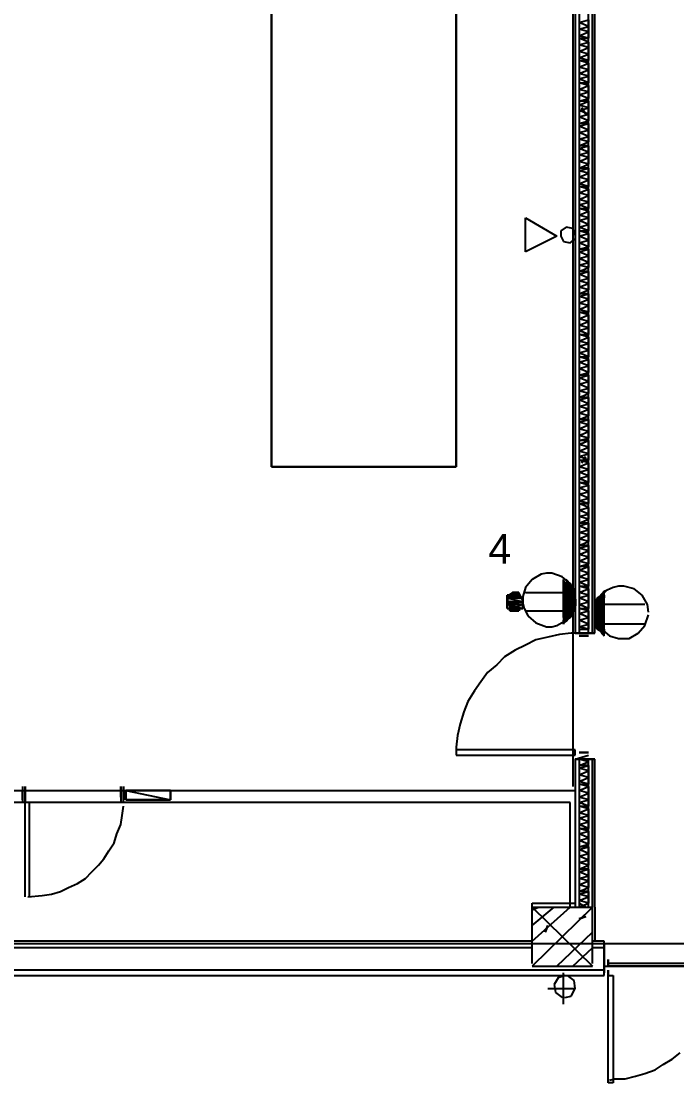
# Model space of a CAD drawing. Header units: millimetres. Extents: x 5 to 415, y 48 to 251.
# Drawn here: x 255.41 to 264.24, y 69.81 to 84.1 of the extents above; entities that cross this region are included whole.
import ezdxf

# ---------------------------------------------------------------- set-up
doc = ezdxf.new("R2010")
doc.units = ezdxf.units.MM
for name, color, linetype in [('H', 7, 'Continuous'), ('P', 7, 'Continuous'), ('T', 7, 'Continuous')]:
    doc.layers.add(name, color=color, linetype=linetype)

msp = doc.modelspace()

# ---------------------------------------------------------------- hatches: boundary and pattern name
at = {"layer": 'H', "linetype": 'Continuous'}
for points in [[(262.714, 76.535), (262.714, 76.588), (262.767, 76.535), (262.714, 76.535)], [(262.714, 76.5), (262.714, 76.535), (262.767, 76.535), (262.802, 76.5), (262.714, 76.5)], [(262.714, 76.465), (262.714, 76.5), (262.802, 76.5), (262.855, 76.465), (262.714, 76.465)], [(262.714, 76.376), (262.714, 76.465), (262.855, 76.465), (262.855, 76.376), (262.714, 76.376)], [(261.955, 76.323), (261.955, 76.376), (262.132, 76.376), (262.167, 76.323), (261.955, 76.323)], [(261.955, 76.288), (261.955, 76.323), (262.167, 76.323), (262.167, 76.288), (261.955, 76.288)], [(261.99, 76.376), (262.043, 76.412), (262.079, 76.412), (262.132, 76.376), (261.99, 76.376)], [(262.714, 76.323), (262.714, 76.376), (262.855, 76.376), (262.89, 76.323), (262.714, 76.323)], [(262.714, 76.235), (262.714, 76.323), (262.89, 76.323), (262.89, 76.235), (262.714, 76.235)], [(263.137, 76.288), (263.19, 76.323), (263.26, 76.323), (263.26, 76.288), (263.137, 76.288)], [(263.19, 76.323), (263.225, 76.376), (263.26, 76.376), (263.26, 76.323), (263.19, 76.323)], [(263.225, 76.376), (263.26, 76.412), (263.26, 76.376), (263.225, 76.376)], [(261.955, 76.235), (261.955, 76.288), (262.167, 76.288), (262.167, 76.235), (261.955, 76.235)], [(261.955, 76.2), (261.955, 76.235), (262.167, 76.235), (262.167, 76.2), (261.955, 76.2)], [(261.99, 76.165), (261.99, 76.2), (262.132, 76.2), (262.132, 76.165), (261.99, 76.165)], [(262.714, 76.2), (262.714, 76.235), (262.89, 76.235), (262.855, 76.2), (262.714, 76.2)], [(262.714, 76.112), (262.714, 76.2), (262.855, 76.2), (262.855, 76.112), (262.714, 76.112)], [(263.137, 76.2), (263.137, 76.288), (263.26, 76.288), (263.26, 76.2), (263.137, 76.2)], [(263.137, 76.165), (263.137, 76.2), (263.26, 76.2), (263.26, 76.165), (263.137, 76.165)], [(263.137, 76.077), (263.137, 76.165), (263.26, 76.165), (263.26, 76.077), (263.137, 76.077)], [(262.714, 76.077), (262.714, 76.112), (262.855, 76.112), (262.802, 76.077), (262.714, 76.077)], [(262.714, 75.988), (262.714, 76.077), (262.767, 76.024), (262.714, 75.988)], [(262.767, 76.024), (262.714, 76.077), (262.802, 76.077), (262.767, 76.024)], [(263.137, 76.024), (263.137, 76.077), (263.26, 76.077), (263.26, 76.024), (263.137, 76.024)], [(263.137, 75.988), (263.137, 76.024), (263.26, 76.024), (263.26, 75.988), (263.137, 75.988)], [(263.19, 75.9), (263.137, 75.988), (263.26, 75.988), (263.26, 75.9), (263.19, 75.9)], [(263.26, 75.812), (263.19, 75.9), (263.26, 75.865), (263.26, 75.812)], [(263.26, 75.865), (263.19, 75.9), (263.26, 75.9), (263.26, 75.865)]]:
    msp.add_hatch(color=256, dxfattribs=at).paths.add_polyline_path(points)

# ---------------------------------------------------------------- linework, layer by layer
at = {"layer": 'P'}
for points in [[(258.78, 98.478), (258.78, 78.105)], [(258.78, 98.478), (258.78, 78.105)], [(258.78, 98.478), (258.78, 78.105)], [(258.78, 98.478), (258.78, 78.105)], [(258.78, 78.105), (258.78, 98.478)], [(261.267, 78.105), (261.267, 98.478)], [(261.267, 78.105), (261.267, 98.478)], [(261.267, 78.105), (261.267, 98.478)], [(261.267, 78.105), (261.267, 98.478)], [(261.267, 98.478), (261.267, 78.105)], [(262.872, 86.66), (262.872, 75.865)], [(262.872, 86.66), (262.872, 75.865)], [(262.925, 86.66), (262.925, 75.865)], [(263.049, 75.865), (263.049, 86.66)], [(263.102, 75.865), (263.102, 86.66)], [(263.137, 75.865), (263.137, 86.66)], [(262.837, 86.572), (262.837, 73.801)], [(262.925, 84.085), (263.049, 84.12)], [(262.925, 84.085), (262.925, 83.996)], [(263.049, 84.032), (262.925, 84.085)], [(262.925, 83.996), (263.049, 84.032)], [(263.049, 84.12), (263.049, 84.032)], [(263.049, 84.032), (263.049, 83.961)], [(262.925, 83.996), (262.925, 83.908)], [(263.049, 83.961), (262.925, 83.996)], [(262.925, 83.908), (263.049, 83.961)], [(263.049, 83.873), (262.925, 83.908)], [(262.925, 83.873), (262.925, 83.785)], [(263.049, 83.82), (262.925, 83.873)], [(262.925, 83.873), (263.049, 83.873)], [(263.049, 83.961), (263.049, 83.873)], [(262.925, 83.785), (263.049, 83.82)], [(262.925, 83.785), (262.925, 83.697)], [(263.049, 83.749), (262.925, 83.785)], [(262.925, 83.697), (263.049, 83.749)], [(263.049, 83.82), (263.049, 83.749)], [(263.049, 83.749), (263.049, 83.661)], [(262.925, 83.697), (262.925, 83.608)], [(263.049, 83.661), (262.925, 83.697)], [(262.925, 83.608), (263.049, 83.661)], [(263.049, 83.573), (262.925, 83.608)], [(263.049, 83.661), (263.049, 83.573)], [(262.925, 83.573), (262.925, 83.485)], [(263.049, 83.538), (262.925, 83.573)], [(262.925, 83.573), (263.049, 83.573)], [(262.925, 83.485), (263.049, 83.538)], [(262.925, 83.485), (262.925, 83.397)], [(263.049, 83.45), (262.925, 83.485)], [(262.925, 83.397), (263.049, 83.45)], [(263.049, 83.538), (263.049, 83.45)], [(263.049, 83.45), (263.049, 83.361)], [(262.925, 83.397), (262.925, 83.326)], [(263.049, 83.361), (262.925, 83.397)], [(262.925, 83.326), (263.049, 83.361)], [(263.049, 83.273), (262.925, 83.326)], [(263.049, 83.361), (263.049, 83.273)], [(262.925, 83.273), (262.925, 83.185)], [(263.049, 83.238), (262.925, 83.273)], [(262.925, 83.273), (263.049, 83.273)], [(262.925, 83.185), (263.049, 83.238)], [(262.925, 83.185), (262.925, 83.114)], [(263.049, 83.15), (262.925, 83.185)], [(263.049, 83.238), (263.049, 83.15)], [(262.925, 83.114), (263.049, 83.15)], [(262.925, 83.114), (262.925, 83.026)], [(263.049, 83.062), (262.925, 83.114)], [(262.925, 83.026), (263.049, 83.062)], [(262.925, 82.973), (263.049, 83.026)], [(263.049, 83.026), (262.925, 83.026)], [(263.049, 83.15), (263.049, 83.062)], [(263.049, 83.026), (263.049, 82.938)], [(262.925, 82.973), (262.925, 82.903)], [(263.049, 82.938), (262.925, 82.973)], [(262.925, 82.903), (263.049, 82.938)], [(262.925, 82.903), (262.925, 82.815)], [(263.049, 82.85), (262.925, 82.903)], [(263.013, 82.85), (262.961, 82.938)], [(263.049, 82.938), (263.049, 82.85)], [(262.925, 82.815), (263.049, 82.85)], [(262.925, 82.815), (262.925, 82.726)], [(263.049, 82.762), (262.925, 82.815)], [(262.925, 82.726), (263.049, 82.762)], [(262.925, 82.691), (263.049, 82.726)], [(263.049, 82.726), (262.925, 82.726)], [(263.049, 82.85), (263.049, 82.762)], [(263.049, 82.726), (263.049, 82.638)], [(262.925, 82.691), (262.925, 82.603)], [(263.049, 82.638), (262.925, 82.691)], [(262.925, 82.603), (263.049, 82.638)], [(262.925, 82.603), (262.925, 82.515)], [(263.049, 82.55), (262.925, 82.603)], [(263.049, 82.638), (263.049, 82.55)], [(262.925, 82.515), (263.049, 82.55)], [(262.925, 82.515), (262.925, 82.427)], [(263.049, 82.479), (262.925, 82.515)], [(262.925, 82.427), (263.049, 82.479)], [(263.049, 82.55), (263.049, 82.479)], [(262.925, 82.391), (263.049, 82.427)], [(263.049, 82.427), (262.925, 82.427)], [(262.925, 82.391), (262.925, 82.303)], [(263.049, 82.338), (262.925, 82.391)], [(262.925, 82.303), (263.049, 82.338)], [(262.925, 82.303), (262.925, 82.215)], [(263.049, 82.268), (262.925, 82.303)], [(263.049, 82.427), (263.049, 82.338)], [(263.049, 82.338), (263.049, 82.268)], [(262.925, 82.215), (263.049, 82.268)], [(262.925, 82.215), (262.925, 82.127)], [(263.049, 82.18), (262.925, 82.215)], [(262.925, 82.127), (263.049, 82.18)], [(263.049, 82.268), (263.049, 82.18)], [(262.925, 82.091), (263.049, 82.127)], [(263.049, 82.127), (262.925, 82.127)], [(262.925, 82.091), (262.925, 82.003)], [(263.049, 82.056), (262.925, 82.091)], [(262.925, 82.003), (263.049, 82.056)], [(263.049, 82.127), (263.049, 82.056)], [(263.049, 82.056), (263.049, 81.968)], [(262.925, 82.003), (262.925, 81.915)], [(263.049, 81.968), (262.925, 82.003)], [(262.925, 81.915), (263.049, 81.968)], [(263.049, 81.88), (262.925, 81.915)], [(262.925, 81.88), (262.925, 81.792)], [(263.049, 81.844), (262.925, 81.88)], [(262.925, 81.88), (263.049, 81.88)], [(263.049, 81.968), (263.049, 81.88)], [(262.925, 81.792), (263.049, 81.844)], [(262.925, 81.792), (262.925, 81.703)], [(263.049, 81.756), (262.925, 81.792)], [(262.925, 81.703), (263.049, 81.756)], [(263.049, 81.844), (263.049, 81.756)], [(263.049, 81.756), (263.049, 81.668)], [(262.925, 81.703), (262.925, 81.633)], [(263.049, 81.668), (262.925, 81.703)], [(262.925, 81.633), (263.049, 81.668)], [(263.049, 81.58), (262.925, 81.633)], [(263.049, 81.668), (263.049, 81.58)], [(262.202, 80.998), (262.202, 81.456)], [(262.202, 81.456), (262.625, 81.209)], [(262.925, 81.58), (262.925, 81.492)], [(263.049, 81.545), (262.925, 81.58)], [(262.925, 81.58), (263.049, 81.58)], [(262.925, 81.492), (263.049, 81.545)], [(262.925, 81.492), (262.925, 81.421)], [(263.049, 81.456), (262.925, 81.492)], [(262.925, 81.421), (263.049, 81.456)], [(263.049, 81.545), (263.049, 81.456)], [(263.049, 81.456), (263.049, 81.368)], [(262.749, 81.333), (262.678, 81.28)], [(262.837, 81.315), (262.749, 81.333)], [(262.872, 81.227), (262.837, 81.315)], [(262.925, 81.421), (262.925, 81.333)], [(263.049, 81.368), (262.925, 81.421)], [(262.925, 81.333), (263.049, 81.368)], [(263.049, 81.28), (262.925, 81.333)], [(263.049, 81.368), (263.049, 81.28)], [(262.625, 81.209), (262.202, 80.998)], [(262.678, 81.28), (262.678, 81.209)], [(262.678, 81.209), (262.714, 81.139)], [(262.802, 81.121), (262.872, 81.174)], [(262.925, 81.28), (262.925, 81.209)], [(263.049, 81.245), (262.925, 81.28)], [(262.925, 81.28), (263.049, 81.28)], [(262.925, 81.209), (263.049, 81.245)], [(262.925, 81.209), (262.925, 81.121)], [(263.049, 81.157), (262.925, 81.209)], [(262.925, 81.121), (263.049, 81.157)], [(263.049, 81.245), (263.049, 81.157)], [(263.049, 81.157), (263.049, 81.068)], [(262.714, 81.139), (262.802, 81.121)], [(262.925, 81.121), (262.925, 81.033)], [(263.049, 81.068), (262.925, 81.121)], [(262.925, 81.033), (263.049, 81.068)], [(262.925, 80.998), (263.049, 81.033)], [(263.049, 81.033), (262.925, 81.033)], [(263.049, 81.033), (263.049, 80.945)], [(262.925, 80.998), (262.925, 80.91)], [(263.049, 80.945), (262.925, 80.998)], [(262.925, 80.91), (263.049, 80.945)], [(262.925, 80.91), (262.925, 80.821)], [(263.049, 80.857), (262.925, 80.91)], [(263.049, 80.945), (263.049, 80.857)], [(262.925, 80.821), (263.049, 80.857)], [(262.925, 80.821), (262.925, 80.733)], [(263.049, 80.786), (262.925, 80.821)], [(262.925, 80.733), (263.049, 80.786)], [(262.925, 80.698), (263.049, 80.733)], [(263.049, 80.733), (262.925, 80.733)], [(263.049, 80.857), (263.049, 80.786)], [(263.049, 80.733), (263.049, 80.645)], [(262.925, 80.698), (262.925, 80.61)], [(263.049, 80.645), (262.925, 80.698)], [(262.925, 80.61), (263.049, 80.645)], [(262.925, 80.61), (262.925, 80.522)], [(263.049, 80.574), (262.925, 80.61)], [(263.049, 80.645), (263.049, 80.574)], [(262.925, 80.522), (263.049, 80.574)], [(262.925, 80.522), (262.925, 80.433)], [(263.049, 80.486), (262.925, 80.522)], [(262.925, 80.433), (263.049, 80.486)], [(263.049, 80.574), (263.049, 80.486)], [(262.925, 80.398), (263.049, 80.433)], [(263.049, 80.433), (262.925, 80.433)], [(262.925, 80.398), (262.925, 80.31)], [(263.049, 80.363), (262.925, 80.398)], [(262.925, 80.31), (263.049, 80.363)], [(262.925, 80.31), (262.925, 80.222)], [(263.049, 80.275), (262.925, 80.31)], [(263.049, 80.433), (263.049, 80.363)], [(263.049, 80.363), (263.049, 80.275)], [(262.925, 80.222), (263.049, 80.275)], [(263.049, 80.186), (262.925, 80.222)], [(262.925, 80.186), (262.925, 80.098)], [(263.049, 80.151), (262.925, 80.186)], [(262.925, 80.186), (263.049, 80.186)], [(263.049, 80.275), (263.049, 80.186)], [(262.925, 80.098), (263.049, 80.151)], [(262.925, 80.098), (262.925, 80.01)], [(263.049, 80.063), (262.925, 80.098)], [(262.925, 80.01), (263.049, 80.063)], [(262.925, 80.01), (262.925, 79.939)], [(263.049, 79.975), (262.925, 80.01)], [(263.049, 80.151), (263.049, 80.063)], [(263.049, 80.063), (263.049, 79.975)], [(262.925, 79.939), (263.049, 79.975)], [(263.049, 79.887), (262.925, 79.939)], [(262.925, 79.887), (262.925, 79.798)], [(263.049, 79.851), (262.925, 79.887)], [(262.925, 79.887), (263.049, 79.887)], [(263.049, 79.975), (263.049, 79.887)], [(262.925, 79.798), (263.049, 79.851)], [(262.925, 79.798), (262.925, 79.728)], [(263.049, 79.763), (262.925, 79.798)], [(262.925, 79.728), (263.049, 79.763)], [(262.925, 79.728), (262.925, 79.64)], [(263.049, 79.675), (262.925, 79.728)], [(263.049, 79.851), (263.049, 79.763)], [(263.049, 79.763), (263.049, 79.675)], [(262.925, 79.64), (263.049, 79.675)], [(263.049, 79.587), (262.925, 79.64)], [(262.925, 79.587), (262.925, 79.516)], [(263.049, 79.551), (262.925, 79.587)], [(262.925, 79.587), (263.049, 79.587)], [(263.049, 79.675), (263.049, 79.587)], [(262.925, 79.516), (263.049, 79.551)], [(262.925, 79.516), (262.925, 79.428)], [(263.049, 79.463), (262.925, 79.516)], [(262.925, 79.428), (263.049, 79.463)], [(263.049, 79.551), (263.049, 79.463)], [(263.049, 79.463), (263.049, 79.375)], [(262.925, 79.428), (262.925, 79.34)], [(263.049, 79.375), (262.925, 79.428)], [(262.925, 79.34), (263.049, 79.375)], [(262.925, 79.304), (263.049, 79.34)], [(263.049, 79.34), (262.925, 79.34)], [(262.925, 79.304), (262.925, 79.216)], [(263.049, 79.252), (262.925, 79.304)], [(263.049, 79.34), (263.049, 79.252)], [(262.925, 79.216), (263.049, 79.252)], [(262.925, 79.216), (262.925, 79.128)], [(263.049, 79.163), (262.925, 79.216)], [(262.925, 79.128), (263.049, 79.163)], [(263.049, 79.252), (263.049, 79.163)], [(263.049, 79.163), (263.049, 79.093)], [(262.925, 79.128), (262.925, 79.04)], [(263.049, 79.093), (262.925, 79.128)], [(262.925, 79.04), (263.049, 79.093)], [(262.925, 79.005), (263.049, 79.04)], [(263.049, 79.04), (262.925, 79.04)], [(263.049, 79.04), (263.049, 78.952)], [(262.925, 79.005), (262.925, 78.916)], [(263.049, 78.952), (262.925, 79.005)], [(262.925, 78.916), (263.049, 78.952)], [(262.925, 78.916), (262.925, 78.828)], [(263.049, 78.881), (262.925, 78.916)], [(262.925, 78.828), (263.049, 78.881)], [(263.049, 78.952), (263.049, 78.881)], [(263.049, 78.881), (263.049, 78.793)], [(262.925, 78.828), (262.925, 78.74)], [(263.049, 78.793), (262.925, 78.828)], [(262.925, 78.74), (263.049, 78.793)], [(262.925, 78.705), (263.049, 78.74)], [(263.049, 78.74), (262.925, 78.74)], [(263.049, 78.74), (263.049, 78.669)], [(262.925, 78.705), (262.925, 78.617)], [(263.049, 78.669), (262.925, 78.705)], [(262.925, 78.617), (263.049, 78.669)], [(262.925, 78.617), (262.925, 78.528)], [(263.049, 78.581), (262.925, 78.617)], [(263.049, 78.669), (263.049, 78.581)], [(262.925, 78.528), (263.049, 78.581)], [(262.925, 78.528), (262.925, 78.458)], [(263.049, 78.493), (262.925, 78.528)], [(262.925, 78.458), (263.049, 78.493)], [(262.925, 78.405), (263.049, 78.458)], [(263.049, 78.458), (262.925, 78.458)], [(263.049, 78.581), (263.049, 78.493)], [(263.049, 78.458), (263.049, 78.37)], [(262.925, 78.405), (262.925, 78.317)], [(263.049, 78.37), (262.925, 78.405)], [(262.925, 78.317), (263.049, 78.37)], [(262.925, 78.317), (262.925, 78.246)], [(263.049, 78.281), (262.925, 78.317)], [(263.049, 78.37), (263.049, 78.281)], [(262.925, 78.246), (263.049, 78.281)], [(263.049, 78.193), (262.925, 78.246)], [(262.925, 78.193), (262.925, 78.105)], [(263.049, 78.158), (262.925, 78.193)], [(262.925, 78.193), (263.049, 78.193)], [(262.925, 78.105), (263.049, 78.158)], [(262.961, 78.158), (263.013, 78.246)], [(263.049, 78.281), (263.049, 78.193)], [(263.049, 78.158), (263.049, 78.07)], [(258.78, 78.105), (261.267, 78.105)], [(258.78, 78.105), (261.267, 78.105)], [(258.78, 78.105), (261.267, 78.105)], [(258.78, 78.105), (261.267, 78.105)], [(261.267, 78.105), (258.78, 78.105)], [(262.925, 78.105), (262.925, 78.034)], [(263.049, 78.07), (262.925, 78.105)], [(262.925, 78.034), (263.049, 78.07)], [(262.925, 78.034), (262.925, 77.946)], [(263.049, 77.982), (262.925, 78.034)], [(263.049, 78.07), (263.049, 77.982)], [(262.925, 77.946), (263.049, 77.982)], [(263.049, 77.893), (262.925, 77.946)], [(262.925, 77.893), (262.925, 77.823)], [(263.049, 77.858), (262.925, 77.893)], [(262.925, 77.893), (263.049, 77.893)], [(263.049, 77.982), (263.049, 77.893)], [(262.925, 77.823), (263.049, 77.858)], [(262.925, 77.823), (262.925, 77.735)], [(263.049, 77.77), (262.925, 77.823)], [(262.925, 77.735), (263.049, 77.77)], [(262.925, 77.735), (262.925, 77.646)], [(263.049, 77.682), (262.925, 77.735)], [(263.049, 77.858), (263.049, 77.77)], [(263.049, 77.77), (263.049, 77.682)], [(262.925, 77.646), (263.049, 77.682)], [(263.049, 77.611), (262.925, 77.646)], [(262.925, 77.611), (262.925, 77.523)], [(263.049, 77.558), (262.925, 77.611)], [(262.925, 77.611), (263.049, 77.611)], [(263.049, 77.682), (263.049, 77.611)], [(262.925, 77.523), (263.049, 77.558)], [(262.925, 77.523), (262.925, 77.435)], [(263.049, 77.47), (262.925, 77.523)], [(262.925, 77.435), (263.049, 77.47)], [(263.049, 77.558), (263.049, 77.47)], [(263.049, 77.47), (263.049, 77.399)], [(262.925, 77.435), (262.925, 77.347)], [(263.049, 77.399), (262.925, 77.435)], [(262.925, 77.347), (263.049, 77.399)], [(262.925, 77.311), (263.049, 77.347)], [(263.049, 77.347), (262.925, 77.347)], [(262.925, 77.311), (262.925, 77.223)], [(263.049, 77.258), (262.925, 77.311)], [(263.049, 77.347), (263.049, 77.258)], [(262.925, 77.223), (263.049, 77.258)], [(262.925, 77.223), (262.925, 77.135)], [(263.049, 77.188), (262.925, 77.223)], [(262.925, 77.135), (263.049, 77.188)], [(263.049, 77.258), (263.049, 77.188)], [(263.049, 77.188), (263.049, 77.1)], [(262.925, 77.135), (262.925, 77.047)], [(263.049, 77.1), (262.925, 77.135)], [(262.925, 77.047), (263.049, 77.1)], [(262.925, 77.011), (263.049, 77.047)], [(263.049, 77.047), (262.925, 77.047)], [(262.925, 77.011), (262.925, 76.923)], [(263.049, 76.976), (262.925, 77.011)], [(263.049, 77.047), (263.049, 76.976)], [(262.925, 76.923), (263.049, 76.976)], [(262.925, 76.923), (262.925, 76.835)], [(263.049, 76.888), (262.925, 76.923)], [(262.925, 76.835), (263.049, 76.888)], [(263.049, 76.976), (263.049, 76.888)], [(263.049, 76.888), (263.049, 76.8)], [(262.925, 76.835), (262.925, 76.764)], [(263.049, 76.8), (262.925, 76.835)], [(262.925, 76.764), (263.049, 76.8)], [(262.925, 76.712), (263.049, 76.764)], [(263.049, 76.764), (262.925, 76.764)], [(263.049, 76.764), (263.049, 76.676)], [(262.29, 76.588), (262.202, 76.482)], [(262.29, 76.588), (262.202, 76.482)], [(262.414, 76.659), (262.29, 76.588)], [(262.414, 76.659), (262.29, 76.588)], [(262.484, 76.676), (262.414, 76.659)], [(262.484, 76.676), (262.414, 76.659)], [(262.555, 76.676), (262.484, 76.676)], [(262.555, 76.676), (262.484, 76.676)], [(262.696, 76.623), (262.555, 76.676)], [(262.696, 76.623), (262.555, 76.676)], [(262.802, 76.535), (262.696, 76.623)], [(262.802, 76.535), (262.696, 76.623)], [(262.714, 76.588), (262.714, 76.553)], [(262.714, 76.553), (262.714, 76.588)], [(262.714, 76.588), (262.714, 75.988)], [(262.819, 76.518), (262.749, 76.588)], [(262.925, 76.712), (262.925, 76.623)], [(263.049, 76.676), (262.925, 76.712)], [(262.925, 76.623), (263.049, 76.676)], [(262.925, 76.623), (262.925, 76.553)], [(263.049, 76.588), (262.925, 76.623)], [(262.925, 76.553), (263.049, 76.588)], [(263.049, 76.676), (263.049, 76.588)], [(263.049, 76.588), (263.049, 76.5)], [(262.202, 76.482), (262.167, 76.359)], [(262.202, 76.482), (262.167, 76.359)], [(262.714, 76.553), (262.802, 76.5)], [(262.714, 76.5), (262.714, 76.553)], [(262.802, 76.5), (262.714, 76.5)], [(262.802, 76.5), (262.714, 76.5)], [(262.714, 76.5), (262.837, 76.465)], [(262.714, 76.5), (262.837, 76.465)], [(262.714, 76.465), (262.714, 76.5)], [(262.837, 76.465), (262.714, 76.465)], [(262.837, 76.465), (262.714, 76.465)], [(262.714, 76.465), (262.837, 76.376)], [(262.714, 76.465), (262.837, 76.376)], [(262.714, 76.376), (262.714, 76.465)], [(262.749, 76.553), (262.802, 76.5)], [(262.802, 76.5), (262.749, 76.553)], [(262.872, 76.429), (262.802, 76.535)], [(262.872, 76.429), (262.802, 76.535)], [(262.837, 76.465), (262.802, 76.5)], [(262.855, 76.447), (262.819, 76.518)], [(262.837, 76.376), (262.837, 76.465)], [(262.872, 76.359), (262.855, 76.447)], [(263.049, 76.5), (262.925, 76.553)], [(262.925, 76.5), (262.925, 76.412)], [(263.049, 76.465), (262.925, 76.5)], [(262.925, 76.5), (263.049, 76.5)], [(262.925, 76.412), (263.049, 76.465)], [(263.049, 76.465), (263.049, 76.376)], [(263.296, 76.447), (263.208, 76.359)], [(263.384, 76.482), (263.26, 76.429)], [(263.384, 76.482), (263.26, 76.429)], [(263.454, 76.5), (263.384, 76.482)], [(263.454, 76.5), (263.384, 76.482)], [(263.525, 76.5), (263.454, 76.5)], [(263.525, 76.5), (263.454, 76.5)], [(263.666, 76.465), (263.525, 76.5)], [(263.666, 76.465), (263.525, 76.5)], [(263.772, 76.376), (263.666, 76.465)], [(263.772, 76.376), (263.666, 76.465)], [(261.973, 76.376), (261.955, 76.288)], [(262.114, 76.376), (261.955, 76.376)], [(261.955, 76.376), (261.99, 76.376)], [(262.114, 76.376), (261.955, 76.376)], [(261.955, 76.376), (262.167, 76.341)], [(261.955, 76.376), (262.167, 76.341)], [(261.955, 76.341), (261.955, 76.376)], [(262.167, 76.341), (261.955, 76.341)], [(262.167, 76.341), (261.955, 76.341)], [(261.955, 76.341), (262.167, 76.341)], [(261.955, 76.341), (262.167, 76.341)], [(262.167, 76.341), (261.955, 76.341)], [(262.167, 76.341), (261.955, 76.341)], [(261.955, 76.341), (262.167, 76.288)], [(261.955, 76.341), (262.167, 76.288)], [(261.955, 76.288), (261.955, 76.341)], [(262.026, 76.412), (261.973, 76.376)], [(261.99, 76.376), (262.043, 76.412)], [(262.114, 76.376), (261.99, 76.376)], [(262.114, 76.376), (261.99, 76.376)], [(261.99, 76.376), (262.114, 76.376)], [(261.99, 76.376), (262.114, 76.376)], [(262.114, 76.376), (261.99, 76.376)], [(262.114, 76.376), (261.99, 76.376)], [(261.99, 76.376), (262.114, 76.376)], [(261.99, 76.376), (262.114, 76.376)], [(262.114, 76.412), (262.026, 76.412)], [(262.043, 76.412), (262.079, 76.412)], [(262.079, 76.412), (262.043, 76.412)], [(262.079, 76.412), (262.043, 76.412)], [(262.043, 76.412), (262.079, 76.412)], [(262.043, 76.412), (262.114, 76.376)], [(262.079, 76.412), (262.114, 76.376)], [(262.114, 76.376), (262.079, 76.412)], [(262.167, 76.306), (262.114, 76.412)], [(262.114, 76.376), (262.114, 76.376)], [(262.114, 76.376), (262.114, 76.376)], [(262.114, 76.376), (262.114, 76.376)], [(262.167, 76.341), (262.114, 76.376)], [(262.167, 76.359), (262.167, 76.271)], [(262.167, 76.359), (262.167, 76.271)], [(262.167, 76.341), (262.167, 76.341)], [(262.167, 76.341), (262.167, 76.341)], [(262.167, 76.288), (262.167, 76.341)], [(262.202, 76.412), (262.714, 76.412)], [(262.837, 76.376), (262.714, 76.376)], [(262.837, 76.376), (262.714, 76.376)], [(262.714, 76.376), (262.872, 76.341)], [(262.714, 76.376), (262.872, 76.341)], [(262.714, 76.341), (262.714, 76.376)], [(262.872, 76.341), (262.714, 76.341)], [(262.872, 76.341), (262.714, 76.341)], [(262.714, 76.341), (262.872, 76.253)], [(262.714, 76.341), (262.872, 76.253)], [(262.714, 76.253), (262.714, 76.341)], [(262.872, 76.341), (262.837, 76.376)], [(262.872, 76.306), (262.872, 76.429)], [(262.872, 76.306), (262.872, 76.429)], [(262.872, 76.271), (262.872, 76.359)], [(262.872, 76.253), (262.872, 76.341)], [(262.925, 76.412), (262.925, 76.341)], [(263.049, 76.376), (262.925, 76.412)], [(262.925, 76.341), (263.049, 76.376)], [(262.925, 76.341), (262.925, 76.253)], [(263.049, 76.288), (262.925, 76.341)], [(263.049, 76.376), (263.049, 76.288)], [(263.137, 76.288), (263.172, 76.341)], [(263.172, 76.323), (263.137, 76.182)], [(263.172, 76.323), (263.137, 76.182)], [(263.208, 76.359), (263.155, 76.271)], [(263.26, 76.429), (263.172, 76.323)], [(263.26, 76.429), (263.172, 76.323)], [(263.225, 76.376), (263.172, 76.341)], [(263.172, 76.341), (263.225, 76.376)], [(263.26, 76.341), (263.172, 76.341)], [(263.172, 76.341), (263.26, 76.288)], [(263.172, 76.341), (263.26, 76.288)], [(263.26, 76.412), (263.225, 76.376)], [(263.225, 76.376), (263.26, 76.412)], [(263.26, 75.83), (263.26, 76.412)], [(263.26, 76.376), (263.26, 76.341)], [(263.26, 76.341), (263.26, 76.376)], [(263.26, 76.288), (263.26, 76.341)], [(263.843, 76.253), (263.772, 76.376)], [(263.843, 76.253), (263.772, 76.376)], [(261.955, 76.288), (261.99, 76.218)], [(262.167, 76.288), (261.955, 76.288)], [(262.167, 76.288), (261.955, 76.288)], [(261.955, 76.288), (262.167, 76.288)], [(261.955, 76.288), (262.167, 76.288)], [(262.167, 76.288), (261.955, 76.288)], [(262.167, 76.288), (261.955, 76.288)], [(261.955, 76.288), (262.167, 76.253)], [(261.955, 76.288), (262.167, 76.253)], [(261.955, 76.253), (261.955, 76.288)], [(262.167, 76.253), (261.955, 76.253)], [(262.167, 76.253), (261.955, 76.253)], [(261.955, 76.253), (262.167, 76.253)], [(261.955, 76.253), (262.167, 76.253)], [(262.167, 76.253), (261.955, 76.253)], [(262.167, 76.253), (261.955, 76.253)], [(261.955, 76.253), (262.167, 76.2)], [(261.955, 76.253), (262.167, 76.2)], [(261.955, 76.2), (261.955, 76.253)], [(262.167, 76.2), (261.955, 76.2)], [(262.114, 76.2), (261.955, 76.2)], [(261.955, 76.2), (262.114, 76.2)], [(262.114, 76.2), (261.955, 76.2)], [(261.955, 76.2), (262.167, 76.2)], [(262.114, 76.2), (261.955, 76.2)], [(261.955, 76.2), (262.114, 76.2)], [(261.955, 76.2), (262.114, 76.2)], [(261.99, 76.2), (261.955, 76.2)], [(261.99, 76.218), (262.079, 76.218)], [(262.114, 76.2), (261.99, 76.2)], [(262.114, 76.2), (261.99, 76.2)], [(261.99, 76.2), (262.114, 76.165)], [(261.99, 76.2), (262.114, 76.165)], [(261.99, 76.165), (261.99, 76.2)], [(262.114, 76.165), (261.99, 76.165)], [(262.114, 76.165), (261.99, 76.165)], [(261.99, 76.165), (262.079, 76.165)], [(261.99, 76.165), (262.079, 76.165)], [(262.043, 76.165), (261.99, 76.165)], [(262.079, 76.165), (262.043, 76.165)], [(262.043, 76.165), (262.079, 76.165)], [(262.079, 76.165), (262.043, 76.165)], [(262.079, 76.218), (262.149, 76.253)], [(262.079, 76.165), (262.114, 76.165)], [(262.079, 76.165), (262.079, 76.165)], [(262.079, 76.165), (262.079, 76.165)], [(262.167, 76.2), (262.114, 76.2)], [(262.114, 76.2), (262.114, 76.2)], [(262.114, 76.165), (262.114, 76.2)], [(262.167, 76.288), (262.167, 76.288)], [(262.167, 76.288), (262.167, 76.288)], [(262.167, 76.253), (262.167, 76.288)], [(262.167, 76.271), (262.184, 76.2)], [(262.167, 76.271), (262.184, 76.2)], [(262.167, 76.253), (262.167, 76.253)], [(262.167, 76.253), (262.167, 76.253)], [(262.167, 76.2), (262.167, 76.253)], [(262.184, 76.2), (262.237, 76.094)], [(262.184, 76.2), (262.237, 76.094)], [(262.202, 76.165), (262.714, 76.165)], [(262.872, 76.253), (262.714, 76.253)], [(262.872, 76.253), (262.714, 76.253)], [(262.714, 76.253), (262.837, 76.2)], [(262.714, 76.253), (262.837, 76.2)], [(262.714, 76.2), (262.714, 76.253)], [(262.837, 76.2), (262.714, 76.2)], [(262.837, 76.2), (262.714, 76.2)], [(262.714, 76.2), (262.837, 76.129)], [(262.714, 76.2), (262.837, 76.129)], [(262.714, 76.129), (262.714, 76.2)], [(262.819, 76.112), (262.855, 76.182)], [(262.837, 76.147), (262.872, 76.271)], [(262.837, 76.147), (262.872, 76.271)], [(262.837, 76.2), (262.872, 76.253)], [(262.837, 76.129), (262.837, 76.2)], [(262.855, 76.182), (262.872, 76.271)], [(262.925, 76.253), (263.049, 76.288)], [(263.049, 76.2), (262.925, 76.253)], [(262.925, 76.2), (262.925, 76.129)], [(263.049, 76.165), (262.925, 76.2)], [(262.925, 76.2), (263.049, 76.2)], [(262.925, 76.129), (263.049, 76.165)], [(263.049, 76.288), (263.049, 76.2)], [(263.049, 76.165), (263.049, 76.077)], [(263.26, 76.288), (263.137, 76.288)], [(263.26, 76.288), (263.137, 76.288)], [(263.137, 76.288), (263.26, 76.2)], [(263.137, 76.288), (263.26, 76.2)], [(263.137, 76.2), (263.137, 76.288)], [(263.155, 76.271), (263.137, 76.182)], [(263.26, 76.2), (263.137, 76.2)], [(263.26, 76.2), (263.137, 76.2)], [(263.137, 76.2), (263.26, 76.165)], [(263.137, 76.2), (263.26, 76.165)], [(263.137, 76.165), (263.137, 76.2)], [(263.137, 76.182), (263.137, 76.112)], [(263.137, 76.182), (263.137, 76.112)], [(263.137, 76.182), (263.137, 76.094)], [(263.26, 76.165), (263.137, 76.165)], [(263.26, 76.165), (263.137, 76.165)], [(263.137, 76.165), (263.26, 76.077)], [(263.137, 76.165), (263.26, 76.077)], [(263.137, 76.077), (263.137, 76.165)], [(263.26, 76.2), (263.26, 76.288)], [(263.807, 76.253), (263.26, 76.253)], [(263.26, 76.165), (263.26, 76.2)], [(263.26, 76.077), (263.26, 76.165)], [(263.86, 76.147), (263.843, 76.253)], [(263.86, 76.147), (263.843, 76.253)], [(262.237, 76.094), (262.343, 76.006)], [(262.237, 76.094), (262.343, 76.006)], [(262.625, 75.971), (262.749, 76.041)], [(262.625, 75.971), (262.749, 76.041)], [(262.837, 76.129), (262.714, 76.129)], [(262.837, 76.129), (262.714, 76.129)], [(262.714, 76.129), (262.802, 76.077)], [(262.714, 76.129), (262.802, 76.077)], [(262.714, 76.077), (262.714, 76.129)], [(262.714, 76.006), (262.819, 76.112)], [(262.802, 76.077), (262.714, 76.077)], [(262.714, 76.077), (262.749, 76.041)], [(262.749, 76.041), (262.714, 76.077)], [(262.714, 76.077), (262.802, 76.077)], [(262.749, 76.041), (262.714, 76.077)], [(262.714, 76.041), (262.714, 75.988)], [(262.714, 75.988), (262.714, 76.041)], [(262.749, 76.041), (262.837, 76.147)], [(262.749, 76.041), (262.837, 76.147)], [(262.802, 76.077), (262.749, 76.041)], [(262.802, 76.077), (262.837, 76.129)], [(262.925, 76.129), (262.925, 76.041)], [(263.049, 76.077), (262.925, 76.129)], [(262.925, 76.041), (263.049, 76.077)], [(262.925, 76.041), (262.925, 75.953)], [(263.049, 75.988), (262.925, 76.041)], [(263.049, 76.077), (263.049, 75.988)], [(263.137, 76.112), (263.155, 76.041)], [(263.137, 76.112), (263.155, 76.041)], [(263.137, 76.094), (263.155, 76.006)], [(263.26, 76.077), (263.137, 76.077)], [(263.26, 76.077), (263.137, 76.077)], [(263.137, 76.077), (263.26, 76.041)], [(263.137, 76.077), (263.26, 76.041)], [(263.137, 76.041), (263.137, 76.077)], [(263.26, 76.041), (263.137, 76.041)], [(263.26, 76.041), (263.137, 76.041)], [(263.137, 76.041), (263.26, 75.988)], [(263.137, 76.041), (263.26, 75.988)], [(263.137, 75.988), (263.137, 76.041)], [(263.155, 76.041), (263.225, 75.918)], [(263.155, 76.041), (263.225, 75.918)], [(263.26, 76.041), (263.26, 76.077)], [(263.26, 75.988), (263.26, 76.041)], [(263.807, 75.971), (263.86, 76.112)], [(263.807, 75.971), (263.86, 76.112)], [(262.343, 76.006), (262.484, 75.953)], [(262.343, 76.006), (262.484, 75.953)], [(262.484, 75.953), (262.555, 75.953)], [(262.484, 75.953), (262.555, 75.953)], [(262.555, 75.953), (262.625, 75.971)], [(262.555, 75.953), (262.625, 75.971)], [(262.925, 75.953), (263.049, 75.988)], [(263.049, 75.918), (262.925, 75.953)], [(262.925, 75.918), (263.049, 75.918)], [(263.049, 75.988), (263.049, 75.918)], [(263.26, 75.988), (263.137, 75.988)], [(263.26, 75.988), (263.137, 75.988)], [(263.137, 75.988), (263.26, 75.918)], [(263.137, 75.988), (263.26, 75.918)], [(263.172, 75.918), (263.137, 75.988)], [(263.155, 76.006), (263.208, 75.935)], [(263.26, 75.918), (263.172, 75.918)], [(263.172, 75.918), (263.26, 75.865)], [(263.26, 75.865), (263.172, 75.918)], [(263.172, 75.918), (263.26, 75.918)], [(263.26, 75.865), (263.172, 75.918)], [(263.208, 75.935), (263.26, 75.865)], [(263.225, 75.918), (263.331, 75.83)], [(263.225, 75.918), (263.331, 75.83)], [(263.807, 75.988), (263.26, 75.988)], [(263.26, 75.918), (263.26, 75.988)], [(263.26, 75.918), (263.26, 75.865)], [(263.719, 75.865), (263.807, 75.971)], [(263.719, 75.865), (263.807, 75.971)], [(262.343, 75.777), (262.202, 75.706)], [(262.502, 75.812), (262.343, 75.777)], [(262.661, 75.847), (262.502, 75.812)], [(262.819, 75.865), (262.661, 75.847)], [(262.908, 75.865), (262.819, 75.865)], [(263.137, 75.865), (262.872, 75.865)], [(262.872, 75.865), (263.137, 75.865)], [(263.137, 75.865), (262.872, 75.865)], [(262.872, 75.865), (263.137, 75.865)], [(263.137, 75.865), (262.872, 75.865)], [(263.137, 75.865), (262.872, 75.865)], [(262.872, 75.865), (263.137, 75.865)], [(263.049, 75.865), (262.872, 75.865)], [(262.872, 75.865), (263.049, 75.865)], [(263.137, 75.865), (262.872, 75.865)], [(262.925, 75.83), (263.049, 75.83)], [(263.049, 75.83), (262.925, 75.83)], [(263.225, 75.865), (263.26, 75.83)], [(263.26, 75.83), (263.225, 75.865)], [(263.331, 75.83), (263.454, 75.794)], [(263.331, 75.83), (263.454, 75.794)], [(263.454, 75.794), (263.525, 75.794)], [(263.454, 75.794), (263.525, 75.794)], [(263.525, 75.794), (263.596, 75.794)], [(263.525, 75.794), (263.596, 75.794)], [(263.596, 75.794), (263.719, 75.865)], [(263.596, 75.794), (263.719, 75.865)], [(262.061, 75.636), (261.92, 75.547)], [(262.202, 75.706), (262.061, 75.636)], [(261.814, 75.442), (261.691, 75.336)], [(261.92, 75.547), (261.814, 75.442)], [(261.691, 75.336), (261.602, 75.212)], [(261.602, 75.212), (261.514, 75.089)], [(261.514, 75.089), (261.426, 74.948)], [(261.426, 74.948), (261.373, 74.807)], [(261.373, 74.807), (261.32, 74.648)], [(261.32, 74.648), (261.285, 74.489)], [(261.285, 74.489), (261.267, 74.33)], [(261.267, 74.33), (261.267, 74.242)], [(262.872, 74.295), (261.267, 74.295)], [(261.267, 74.295), (261.267, 74.224)], [(262.872, 74.224), (262.872, 74.295)], [(261.267, 74.224), (262.872, 74.224)], [(262.872, 74.172), (263.049, 74.224)], [(262.872, 74.172), (262.872, 72.178)], [(262.872, 74.172), (262.872, 72.178)], [(262.872, 74.172), (263.137, 74.172)], [(263.137, 74.172), (262.872, 74.172)], [(263.137, 74.172), (262.872, 74.172)], [(262.872, 74.172), (263.137, 74.172)], [(263.137, 74.172), (262.872, 74.172)], [(263.137, 74.172), (262.872, 74.172)], [(262.872, 74.172), (263.137, 74.172)], [(263.049, 74.172), (262.872, 74.172)], [(262.872, 74.172), (263.137, 74.172)], [(262.925, 74.26), (263.049, 74.26)], [(263.049, 74.26), (262.925, 74.26)], [(262.925, 74.172), (262.925, 72.178)], [(262.925, 74.172), (262.925, 74.083)], [(263.049, 74.136), (262.925, 74.172)], [(263.049, 72.178), (263.049, 74.172)], [(263.102, 72.178), (263.102, 74.172)], [(263.137, 72.178), (263.137, 74.172)], [(262.925, 74.083), (263.049, 74.136)], [(262.925, 74.048), (263.049, 74.083)], [(263.049, 74.083), (262.925, 74.083)], [(262.925, 74.048), (262.925, 73.96)], [(263.049, 74.013), (262.925, 74.048)], [(262.925, 73.96), (263.049, 74.013)], [(263.049, 74.083), (263.049, 74.013)], [(263.049, 74.013), (263.049, 73.925)], [(262.925, 73.96), (262.925, 73.872)], [(263.049, 73.925), (262.925, 73.96)], [(262.925, 73.872), (263.049, 73.925)], [(263.049, 73.836), (262.925, 73.872)], [(263.049, 73.925), (263.049, 73.836)], [(254.794, 73.748), (262.872, 73.748)], [(255.429, 73.801), (255.429, 73.589)], [(255.429, 73.801), (255.429, 73.625)], [(255.429, 73.625), (255.429, 73.748)], [(255.464, 73.66), (255.464, 73.801)], [(255.464, 73.801), (255.464, 73.66)], [(256.752, 73.66), (256.752, 73.801)], [(256.752, 73.801), (256.752, 73.66)], [(256.787, 73.589), (256.787, 73.801)], [(256.787, 73.801), (256.787, 73.625)], [(256.787, 73.625), (256.787, 73.748)], [(256.822, 73.748), (257.422, 73.748)], [(256.822, 73.625), (256.822, 73.748)], [(256.822, 73.748), (257.422, 73.625)], [(257.422, 73.748), (256.822, 73.748)], [(256.822, 73.748), (256.822, 73.625)], [(256.822, 73.748), (256.822, 73.625)], [(256.822, 73.748), (257.422, 73.748)], [(257.422, 73.748), (257.422, 73.625)], [(257.422, 73.625), (257.422, 73.748)], [(257.422, 73.748), (257.422, 73.625)], [(262.925, 73.836), (262.925, 73.748)], [(263.049, 73.801), (262.925, 73.836)], [(262.925, 73.836), (263.049, 73.836)], [(262.925, 73.748), (263.049, 73.801)], [(262.925, 73.748), (262.925, 73.66)], [(263.049, 73.713), (262.925, 73.748)], [(263.049, 73.801), (263.049, 73.713)], [(262.802, 73.589), (254.97, 73.589)], [(255.464, 73.589), (255.464, 73.66)], [(255.464, 73.66), (255.464, 73.589)], [(255.464, 72.319), (255.464, 73.589)], [(255.517, 73.589), (255.517, 72.319)], [(256.752, 73.66), (256.752, 73.589)], [(256.787, 73.589), (256.787, 73.66)], [(257.422, 73.625), (256.822, 73.625)], [(256.822, 73.625), (257.422, 73.625)], [(257.422, 73.625), (256.822, 73.625)], [(262.802, 72.178), (262.802, 73.589)], [(262.925, 73.66), (263.049, 73.713)], [(262.925, 73.66), (262.925, 73.589)], [(263.049, 73.625), (262.925, 73.66)], [(262.925, 73.589), (263.049, 73.625)], [(263.049, 73.537), (262.925, 73.589)], [(263.049, 73.713), (263.049, 73.625)], [(263.049, 73.625), (263.049, 73.537)], [(256.769, 73.413), (256.787, 73.537)], [(262.925, 73.537), (262.925, 73.448)], [(263.049, 73.501), (262.925, 73.537)], [(262.925, 73.537), (263.049, 73.537)], [(262.925, 73.448), (263.049, 73.501)], [(262.925, 73.448), (262.925, 73.378)], [(263.049, 73.413), (262.925, 73.448)], [(263.049, 73.501), (263.049, 73.413)], [(256.752, 73.29), (256.769, 73.413)], [(262.925, 73.378), (263.049, 73.413)], [(262.925, 73.378), (262.925, 73.29)], [(263.049, 73.325), (262.925, 73.378)], [(262.925, 73.29), (263.049, 73.325)], [(263.049, 73.413), (263.049, 73.325)], [(263.049, 73.325), (263.049, 73.237)], [(256.663, 73.043), (256.699, 73.166)], [(256.699, 73.166), (256.752, 73.29)], [(263.049, 73.237), (262.925, 73.29)], [(262.925, 73.237), (262.925, 73.166)], [(263.049, 73.201), (262.925, 73.237)], [(262.925, 73.237), (263.049, 73.237)], [(262.925, 73.166), (263.049, 73.201)], [(262.925, 73.166), (262.925, 73.078)], [(263.049, 73.113), (262.925, 73.166)], [(263.049, 73.201), (263.049, 73.113)], [(256.593, 72.937), (256.663, 73.043)], [(262.925, 73.078), (263.049, 73.113)], [(262.925, 73.078), (262.925, 72.99)], [(263.049, 73.025), (262.925, 73.078)], [(262.925, 72.99), (263.049, 73.025)], [(263.049, 73.113), (263.049, 73.025)], [(256.522, 72.831), (256.593, 72.937)], [(262.925, 72.954), (263.049, 72.99)], [(263.049, 72.99), (262.925, 72.99)], [(262.925, 72.954), (262.925, 72.866)], [(263.049, 72.902), (262.925, 72.954)], [(262.925, 72.866), (263.049, 72.902)], [(263.049, 72.99), (263.049, 72.902)], [(263.049, 72.902), (263.049, 72.813)], [(256.364, 72.655), (256.452, 72.743)], [(256.452, 72.743), (256.522, 72.831)], [(262.925, 72.866), (262.925, 72.778)], [(263.049, 72.813), (262.925, 72.866)], [(262.925, 72.778), (263.049, 72.813)], [(262.925, 72.778), (262.925, 72.69)], [(263.049, 72.743), (262.925, 72.778)], [(262.925, 72.69), (263.049, 72.743)], [(263.049, 72.813), (263.049, 72.743)], [(256.275, 72.566), (256.364, 72.655)], [(262.925, 72.655), (263.049, 72.69)], [(263.049, 72.69), (262.925, 72.69)], [(262.925, 72.655), (262.925, 72.566)], [(263.049, 72.602), (262.925, 72.655)], [(262.925, 72.566), (263.049, 72.602)], [(263.049, 72.69), (263.049, 72.602)], [(263.049, 72.602), (263.049, 72.531)], [(255.94, 72.39), (256.046, 72.443)], [(256.046, 72.443), (256.17, 72.496)], [(256.17, 72.496), (256.275, 72.566)], [(262.925, 72.566), (262.925, 72.478)], [(263.049, 72.531), (262.925, 72.566)], [(262.925, 72.478), (263.049, 72.531)], [(262.925, 72.478), (262.925, 72.39)], [(263.049, 72.443), (262.925, 72.478)], [(262.925, 72.39), (263.049, 72.443)], [(263.049, 72.531), (263.049, 72.443)], [(255.499, 72.319), (255.693, 72.337)], [(255.693, 72.337), (255.817, 72.355)], [(255.817, 72.355), (255.94, 72.39)], [(262.925, 72.355), (263.049, 72.39)], [(263.049, 72.39), (262.925, 72.39)], [(262.925, 72.355), (262.925, 72.267)], [(263.049, 72.319), (262.925, 72.355)], [(262.925, 72.267), (263.049, 72.319)], [(263.049, 72.39), (263.049, 72.319)], [(263.049, 72.319), (263.049, 72.231)], [(262.29, 71.72), (262.29, 72.231)], [(262.29, 72.231), (262.872, 72.231)], [(262.29, 72.143), (262.378, 72.178)], [(262.29, 71.931), (262.59, 72.178)], [(262.29, 71.72), (262.802, 72.178)], [(262.29, 72.178), (263.102, 72.178)], [(262.29, 71.42), (262.29, 72.178)], [(263.102, 72.178), (262.29, 71.385)], [(262.29, 72.178), (263.102, 71.385)], [(262.925, 72.267), (262.925, 72.178)], [(263.049, 72.231), (262.925, 72.267)], [(262.925, 72.231), (263.013, 72.178)], [(262.925, 72.178), (263.049, 72.231)], [(263.102, 71.42), (263.102, 72.178)], [(263.137, 72.178), (263.137, 71.72)], [(263.013, 72.055), (262.925, 72.02)], [(262.925, 72.02), (263.013, 72.055)], [(262.502, 71.931), (262.467, 71.843)], [(262.467, 71.843), (262.502, 71.931)], [(262.625, 71.385), (263.102, 71.843)], [(393.982, 71.684), (38.858, 71.684)], [(262.29, 71.72), (254.67, 71.72)], [(262.29, 71.632), (254.67, 71.632)], [(262.837, 71.385), (263.102, 71.632)], [(263.26, 71.72), (263.102, 71.72)], [(263.26, 71.632), (263.102, 71.632)], [(263.26, 71.261), (263.26, 71.72)], [(263.26, 71.684), (263.26, 71.296)], [(263.26, 71.296), (263.26, 71.684)], [(263.26, 71.684), (263.26, 71.296)], [(263.26, 71.684), (263.26, 71.296)], [(263.26, 71.684), (263.26, 71.296)], [(263.26, 71.473), (263.26, 71.296)], [(263.26, 71.296), (263.26, 71.473)], [(263.313, 71.473), (263.313, 71.385)], [(263.313, 71.385), (263.313, 71.473)], [(263.26, 71.332), (254.67, 71.332)], [(262.29, 71.385), (263.102, 71.385)], [(262.714, 70.873), (262.714, 71.296)], [(263.26, 71.385), (266.224, 71.385)], [(266.188, 71.42), (263.313, 71.42)], [(266.188, 71.385), (263.313, 71.385)], [(263.313, 71.261), (263.313, 71.332)], [(263.313, 71.332), (263.313, 71.261)], [(254.67, 71.261), (263.26, 71.261)], [(262.643, 71.226), (262.59, 71.138)], [(262.731, 71.261), (262.643, 71.226)], [(262.855, 71.191), (262.767, 71.261)], [(262.872, 71.085), (262.855, 71.191)], [(263.313, 69.815), (263.313, 71.261)], [(263.313, 71.261), (263.384, 71.261)], [(263.384, 71.261), (263.384, 69.815)], [(262.502, 71.085), (262.872, 71.085)], [(262.59, 71.138), (262.608, 71.032)], [(262.608, 71.032), (262.696, 70.961)], [(262.819, 70.979), (262.872, 71.085)], [(262.731, 70.961), (262.819, 70.979)], [(264.178, 70.132), (264.283, 70.22)], [(263.948, 69.991), (264.054, 70.062)], [(264.054, 70.062), (264.178, 70.132)], [(263.331, 69.85), (263.402, 69.868)], [(263.402, 69.868), (263.543, 69.868)], [(263.543, 69.868), (263.684, 69.903)], [(263.684, 69.903), (263.807, 69.938)], [(263.807, 69.938), (263.948, 69.991)], [(263.384, 69.815), (263.313, 69.815)]]:
    msp.add_lwpolyline(points, dxfattribs=at)

# ---------------------------------------------------------------- texts
at = {"layer": 'T', "insert": (261.7, 76.8), "char_height": 0.4, "attachment_point": 7}
msp.add_mtext('{\\fArial|b0|i0|c0|p18;4}', dxfattribs=at)

doc.saveas('drawing.dxf')
